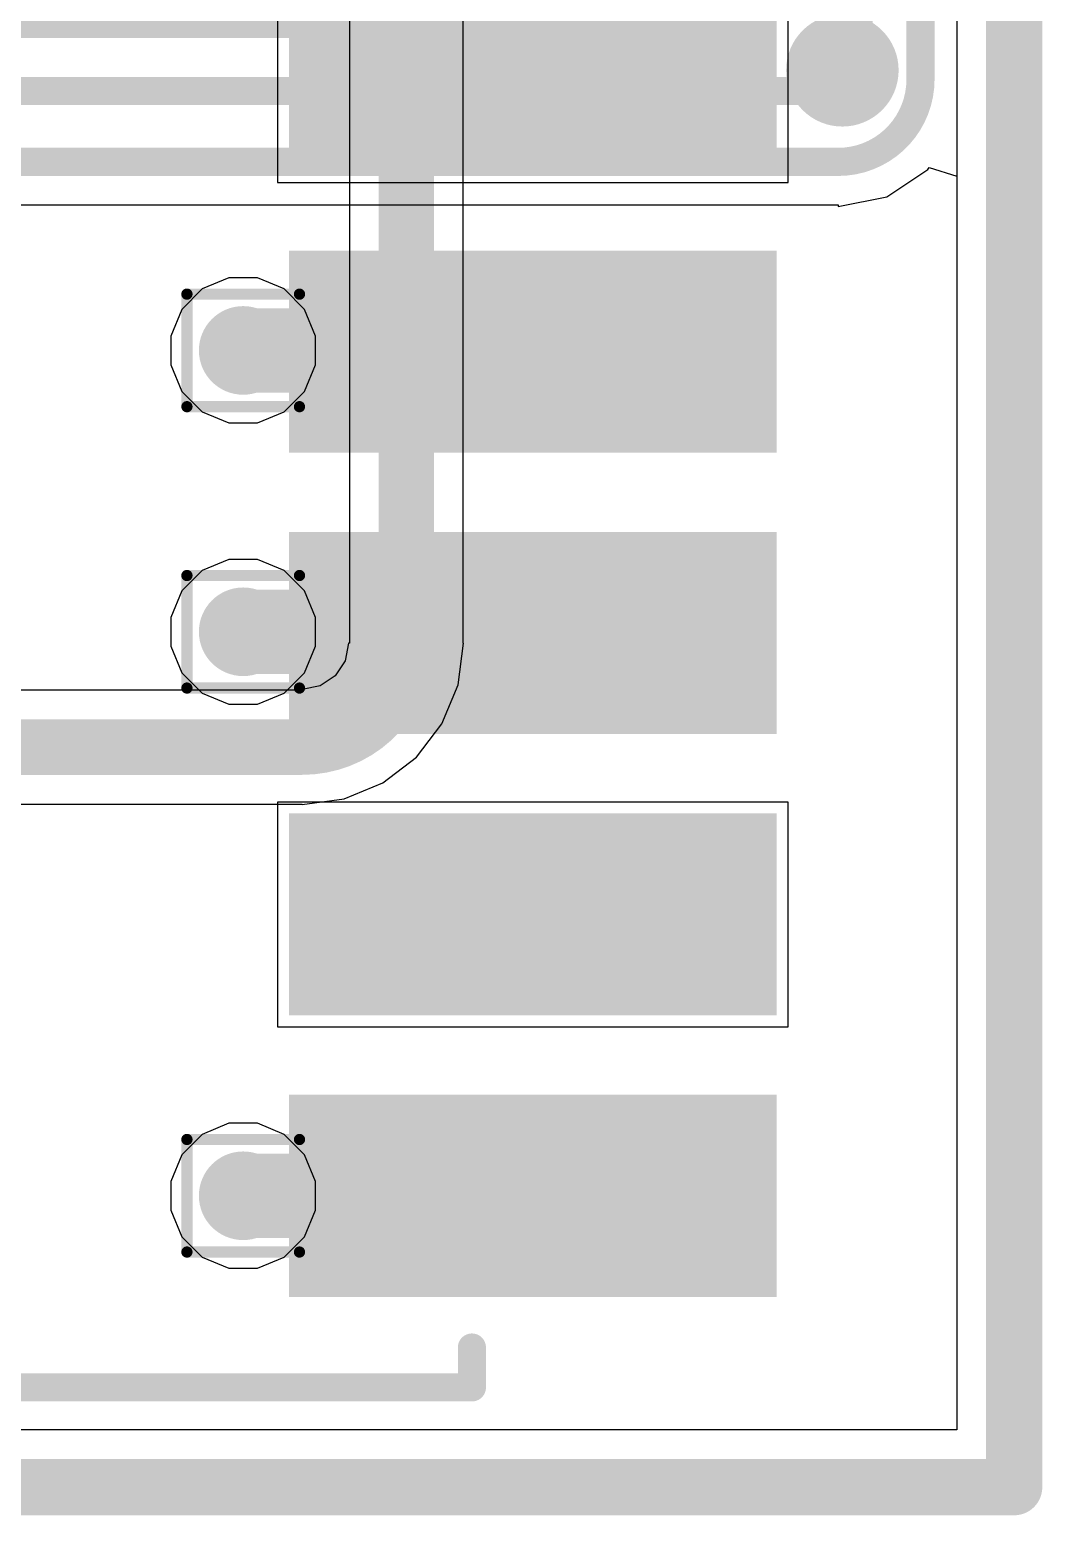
# Model space of a CAD drawing. Header units: inches. Extents: x -12 to 5355, y -7 to 5366.
# Drawn here: x 30.68 to 35.26, y -0.13 to 6.58 of the extents above; entities that cross this region are included whole.
import ezdxf

# ---------------------------------------------------------------- set-up
doc = ezdxf.new("R2010")
doc.units = ezdxf.units.IN
for name, color, linetype in [('Board Outline', 216, 'Continuous'), ('BOTTOM LAYER', 5, 'Continuous'), ('Bottom Overlay', 54, 'Continuous'), ('Bottom Paste', 16, 'Continuous'), ('Bottom Solder', 6, 'Continuous'), ('Drill Drawing', 1, 'Continuous'), ('GROUND1', 16, 'Continuous'), ('GROUND2', 156, 'Continuous'), ('POWER', 76, 'Continuous'), ('SIGNAL', 90, 'Continuous'), ('TOP LAYER', 1, 'Continuous'), ('Via Holes', 16, 'Continuous')]:
    doc.layers.add(name, color=color, linetype=linetype)

# ---------------------------------------------------------------- blocks, each defined once
blk = doc.blocks.new('20021321_00010C4LF_B_2')
at = {"layer": 'BOTTOM LAYER'}
for points in [[(-2.8, 2.92), (-0.75, 2.92), (-0.75, 2.16), (-2.8, 2.16)], [(-2.8, 1.65), (-0.75, 1.65), (-0.75, 0.89), (-2.8, 0.89)], [(-2.8, 0.38), (-0.75, 0.38), (-0.75, -0.38), (-2.8, -0.38)], [(-2.8, -0.89), (-0.75, -0.89), (-0.75, -1.65), (-2.8, -1.65)], [(-2.8, -2.16), (-0.75, -2.16), (-0.75, -2.92), (-2.8, -2.92)]]:
    blk.add_hatch(color=5, dxfattribs=at).paths.add_polyline_path(points)
at = {"layer": 'Bottom Paste'}
for points in [[(-2.8, 2.92), (-0.75, 2.92), (-0.75, 2.16), (-2.8, 2.16)], [(-2.8, 1.65), (-0.75, 1.65), (-0.75, 0.89), (-2.8, 0.89)], [(-2.8, 0.38), (-0.75, 0.38), (-0.75, -0.38), (-2.8, -0.38)], [(-2.8, -0.89), (-0.75, -0.89), (-0.75, -1.65), (-2.8, -1.65)], [(-2.8, -2.16), (-0.75, -2.16), (-0.75, -2.92), (-2.8, -2.92)]]:
    blk.add_hatch(color=16, dxfattribs=at).paths.add_polyline_path(points)
at = {"layer": 'Bottom Solder'}
for points in [[(-2.8762, 2.9962), (-0.6738, 2.9962), (-0.6738, 2.0838), (-2.8762, 2.0838)], [(-2.8762, 1.7262), (-0.6738, 1.7262), (-0.6738, 0.8138), (-2.8762, 0.8138)], [(-2.8762, 0.4562), (-0.6738, 0.4562), (-0.6738, -0.4562), (-2.8762, -0.4562)], [(-2.8762, -0.8138), (-0.6738, -0.8138), (-0.6738, -1.7262), (-2.8762, -1.7262)], [(-2.8762, -2.0838), (-0.6738, -2.0838), (-0.6738, -2.9962), (-2.8762, -2.9962)]]:
    blk.add_hatch(color=6, dxfattribs=at).paths.add_polyline_path(points)
at = {"layer": 'Bottom Overlay'}
for points in [[(1.5, 3.405, 0.127, 0.127, 0), (-1.5, 3.405, 0.127, 0.127, 0)], [(-1.5, 3.405, 0.127, 0.127, 0), (-1.5, 3.225, 0.127, 0.127, 0)]]:
    blk.add_lwpolyline(points, format="xyseb", dxfattribs=at)
for points in [[(-1.5317, 3.405, 0.0635, 0.0635, 1), (-1.4682, 3.405, 0.0635, 0.0635, 1)], [(-1.5317, 3.405, 0.0635, 0.0635, 1), (-1.4682, 3.405, 0.0635, 0.0635, 1)], [(-1.5317, 3.225, 0.0635, 0.0635, 1), (-1.4682, 3.225, 0.0635, 0.0635, 1)], [(-3.045, -2.54, 0.254, 0.254, 1), (-3.299, -2.54, 0.254, 0.254, 1)], [(-3.3625, -2.54, 0.127, 0.127, 1), (-3.2355, -2.54, 0.127, 0.127, 1)], [(-3.1085, -2.54, 0.127, 0.127, 1), (-2.9815, -2.54, 0.127, 0.127, 1)]]:
    blk.add_lwpolyline(points, format="xyseb", close=True, dxfattribs=at)

msp = doc.modelspace()

# ---------------------------------------------------------------- hatches: boundary and pattern name
at = {"layer": 'BOTTOM LAYER'}
h = msp.add_hatch(color=5, dxfattribs=at)
edge = h.paths.add_edge_path()
edge.add_arc((31.6484, 5.1308), 0.2, 0, 360)
h = msp.add_hatch(color=5, dxfattribs=at)
edge = h.paths.add_edge_path()
edge.add_arc((31.6484, 3.8608), 0.2, 0, 360)
h = msp.add_hatch(color=5, dxfattribs=at)
edge = h.paths.add_edge_path()
edge.add_arc((31.6484, 1.3152), 0.2, 0, 360)
at = {"layer": 'GROUND1'}
h = msp.add_hatch(color=16, dxfattribs=at)
edge = h.paths.add_edge_path()
edge.add_arc((31.6484, 5.1308), 0.2, 0, 360)
h = msp.add_hatch(color=16, dxfattribs=at)
edge = h.paths.add_edge_path()
edge.add_arc((31.6484, 3.8608), 0.2, 0, 360)
h = msp.add_hatch(color=16, dxfattribs=at)
edge = h.paths.add_edge_path()
edge.add_arc((31.6484, 1.3152), 0.2, 0, 360)
at = {"layer": 'GROUND2'}
h = msp.add_hatch(color=156, dxfattribs=at)
edge = h.paths.add_edge_path()
edge.add_arc((31.6484, 5.1308), 0.2, 0, 360)
h = msp.add_hatch(color=156, dxfattribs=at)
edge = h.paths.add_edge_path()
edge.add_arc((31.6484, 3.8608), 0.2, 0, 360)
h = msp.add_hatch(color=156, dxfattribs=at)
edge = h.paths.add_edge_path()
edge.add_arc((31.6484, 1.3152), 0.2, 0, 360)
at = {"layer": 'POWER'}
h = msp.add_hatch(color=76, dxfattribs=at)
edge = h.paths.add_edge_path()
edge.add_arc((31.6484, 5.1308), 0.2, 0, 360)
h = msp.add_hatch(color=76, dxfattribs=at)
edge = h.paths.add_edge_path()
edge.add_arc((31.6484, 3.8608), 0.2, 0, 360)
h = msp.add_hatch(color=76, dxfattribs=at)
edge = h.paths.add_edge_path()
edge.add_arc((31.6484, 1.3152), 0.2, 0, 360)
at = {"layer": 'SIGNAL'}
h = msp.add_hatch(color=90, dxfattribs=at)
edge = h.paths.add_edge_path()
edge.add_arc((31.6484, 5.1308), 0.2, 0, 360)
h = msp.add_hatch(color=90, dxfattribs=at)
edge = h.paths.add_edge_path()
edge.add_arc((31.6484, 3.8608), 0.2, 0, 360)
h = msp.add_hatch(color=90, dxfattribs=at)
edge = h.paths.add_edge_path()
edge.add_arc((31.6484, 1.3152), 0.2, 0, 360)
at = {"layer": 'TOP LAYER'}
h = msp.add_hatch(color=1, dxfattribs=at)
edge = h.paths.add_edge_path()
edge.add_arc((31.6484, 5.1308), 0.2, 0, 360)
h = msp.add_hatch(color=1, dxfattribs=at)
edge = h.paths.add_edge_path()
edge.add_arc((31.6484, 3.8608), 0.2, 0, 360)
h = msp.add_hatch(color=1, dxfattribs=at)
edge = h.paths.add_edge_path()
edge.add_arc((31.6484, 1.3152), 0.2, 0, 360)
at = {"layer": 'Via Holes'}
h = msp.add_hatch(color=7, dxfattribs=at)
edge = h.paths.add_edge_path()
edge.add_arc((31.6484, 5.1308), 0.1, 0, 360)
h = msp.add_hatch(color=7, dxfattribs=at)
edge = h.paths.add_edge_path()
edge.add_arc((31.6484, 3.8608), 0.1, 0, 360)
h = msp.add_hatch(color=7, dxfattribs=at)
edge = h.paths.add_edge_path()
edge.add_arc((31.6484, 1.3152), 0.1, 0, 360)

# ---------------------------------------------------------------- linework, layer by layer
at = {"layer": 'Board Outline'}
for points in [[(35.1282, 75.0062, 0.254, 0.254, 0), (35.1282, 0, 0.254, 0.254, 0)], [(0, 0, 0.254, 0.254, 0), (35.1282, 0, 0.254, 0.254, 0)]]:
    msp.add_lwpolyline(points, format="xyseb", dxfattribs=at)
msp.add_lwpolyline([(35.0647, 0, 0.127, 0.127, 1), (35.1917, 0, 0.127, 0.127, 1)], format="xyseb", close=True, dxfattribs=at)
msp.add_lwpolyline([(35.0647, 0, 0.127, 0.127, 1), (35.1917, 0, 0.127, 0.127, 1)], format="xyseb", close=True, dxfattribs=at)
at = {"layer": 'BOTTOM LAYER'}
for p, q in [((34.8692, 51.6138), (34.8692, 0.259)), ((31.8038, 6.9022), (31.8038, 5.8882)), ((34.1078, 5.8882), (34.1078, 6.9022)), ((31.8038, 5.8882), (34.1078, 5.8882)), ((34.1078, 3.0922), (31.8038, 3.0922)), ((31.8038, 3.0922), (31.8038, 2.0782)), ((34.1078, 2.0782), (34.1078, 3.0922)), ((31.8038, 2.0782), (34.1078, 2.0782)), ((34.8692, 0.259), (27.3927, 0.259))]:
    msp.add_line(p, q, dxfattribs=at)
for points in [[(33.2994, 6.4016, 0.1778, 0.1778, 0), (33.2994, 7.8994, 0.1778, 0.1778, 0)], [(31.6484, 5.1308, 0.381, 0.381, 0), (33.3756, 5.1308, 0.381, 0.381, 0)], [(31.6484, 3.8608, 0.381, 0.381, 0), (33.3756, 3.8608, 0.381, 0.381, 0)], [(31.6484, 1.3152, 0.381, 0.381, 0), (32.9558, 1.3152, 0.381, 0.381, 0)], [(32.9558, 1.3152, 0.381, 0.381, 0), (33.3058, 1.3152, 0.381, 0.381, 0)]]:
    msp.add_lwpolyline(points, format="xyseb", dxfattribs=at)
for points in [[(33.255, 6.4016, 0.0889, 0.0889, 1), (33.3439, 6.4016, 0.0889, 0.0889, 1)], [(31.5531, 5.1308, 0.1905, 0.1905, 1), (31.7436, 5.1308, 0.1905, 0.1905, 1)], [(33.2803, 5.1308, 0.1905, 0.1905, 1), (33.4708, 5.1308, 0.1905, 0.1905, 1)], [(31.5531, 3.8608, 0.1905, 0.1905, 1), (31.7436, 3.8608, 0.1905, 0.1905, 1)], [(33.2803, 3.8608, 0.1905, 0.1905, 1), (33.4708, 3.8608, 0.1905, 0.1905, 1)], [(31.5531, 1.3152, 0.1905, 0.1905, 1), (31.7436, 1.3152, 0.1905, 0.1905, 1)], [(32.8605, 1.3152, 0.1905, 0.1905, 1), (33.051, 1.3152, 0.1905, 0.1905, 1)], [(32.8605, 1.3152, 0.1905, 0.1905, 1), (33.051, 1.3152, 0.1905, 0.1905, 1)], [(33.2105, 1.3152, 0.1905, 0.1905, 1), (33.401, 1.3152, 0.1905, 0.1905, 1)]]:
    msp.add_lwpolyline(points, format="xyseb", close=True, dxfattribs=at)
at = {"layer": 'Drill Drawing'}
for points in [[(31.3944, 5.3848, 0.0508, 0.0508, 0), (31.9024, 5.3848, 0.0508, 0.0508, 0)], [(31.3944, 4.8768, 0.0508, 0.0508, 0), (31.3944, 5.3848, 0.0508, 0.0508, 0)], [(31.9024, 4.8768, 0.0508, 0.0508, 0), (31.9024, 5.3848, 0.0508, 0.0508, 0)], [(31.3944, 4.8768, 0.0508, 0.0508, 0), (31.9024, 4.8768, 0.0508, 0.0508, 0)], [(31.3944, 4.1148, 0.0508, 0.0508, 0), (31.9024, 4.1148, 0.0508, 0.0508, 0)], [(31.3944, 3.6068, 0.0508, 0.0508, 0), (31.3944, 4.1148, 0.0508, 0.0508, 0)], [(31.9024, 3.6068, 0.0508, 0.0508, 0), (31.9024, 4.1148, 0.0508, 0.0508, 0)], [(31.3944, 3.6068, 0.0508, 0.0508, 0), (31.9024, 3.6068, 0.0508, 0.0508, 0)], [(31.3944, 1.5692, 0.0508, 0.0508, 0), (31.9024, 1.5692, 0.0508, 0.0508, 0)], [(31.3944, 1.0612, 0.0508, 0.0508, 0), (31.3944, 1.5692, 0.0508, 0.0508, 0)], [(31.9024, 1.0612, 0.0508, 0.0508, 0), (31.9024, 1.5692, 0.0508, 0.0508, 0)], [(31.3944, 1.0612, 0.0508, 0.0508, 0), (31.9024, 1.0612, 0.0508, 0.0508, 0)]]:
    msp.add_lwpolyline(points, format="xyseb", dxfattribs=at)
for points in [[(31.3817, 5.3848, 0.0254, 0.0254, 1), (31.4071, 5.3848, 0.0254, 0.0254, 1)], [(31.3817, 5.3848, 0.0254, 0.0254, 1), (31.4071, 5.3848, 0.0254, 0.0254, 1)], [(31.8897, 5.3848, 0.0254, 0.0254, 1), (31.9151, 5.3848, 0.0254, 0.0254, 1)], [(31.8897, 5.3848, 0.0254, 0.0254, 1), (31.9151, 5.3848, 0.0254, 0.0254, 1)], [(31.3817, 4.8768, 0.0254, 0.0254, 1), (31.4071, 4.8768, 0.0254, 0.0254, 1)], [(31.3817, 4.8768, 0.0254, 0.0254, 1), (31.4071, 4.8768, 0.0254, 0.0254, 1)], [(31.8897, 4.8768, 0.0254, 0.0254, 1), (31.9151, 4.8768, 0.0254, 0.0254, 1)], [(31.8897, 4.8768, 0.0254, 0.0254, 1), (31.9151, 4.8768, 0.0254, 0.0254, 1)], [(31.3817, 4.1148, 0.0254, 0.0254, 1), (31.4071, 4.1148, 0.0254, 0.0254, 1)], [(31.3817, 4.1148, 0.0254, 0.0254, 1), (31.4071, 4.1148, 0.0254, 0.0254, 1)], [(31.8897, 4.1148, 0.0254, 0.0254, 1), (31.9151, 4.1148, 0.0254, 0.0254, 1)], [(31.8897, 4.1148, 0.0254, 0.0254, 1), (31.9151, 4.1148, 0.0254, 0.0254, 1)], [(31.3817, 3.6068, 0.0254, 0.0254, 1), (31.4071, 3.6068, 0.0254, 0.0254, 1)], [(31.3817, 3.6068, 0.0254, 0.0254, 1), (31.4071, 3.6068, 0.0254, 0.0254, 1)], [(31.8897, 3.6068, 0.0254, 0.0254, 1), (31.9151, 3.6068, 0.0254, 0.0254, 1)], [(31.8897, 3.6068, 0.0254, 0.0254, 1), (31.9151, 3.6068, 0.0254, 0.0254, 1)], [(31.3817, 1.5692, 0.0254, 0.0254, 1), (31.4071, 1.5692, 0.0254, 0.0254, 1)], [(31.3817, 1.5692, 0.0254, 0.0254, 1), (31.4071, 1.5692, 0.0254, 0.0254, 1)], [(31.8897, 1.5692, 0.0254, 0.0254, 1), (31.9151, 1.5692, 0.0254, 0.0254, 1)], [(31.8897, 1.5692, 0.0254, 0.0254, 1), (31.9151, 1.5692, 0.0254, 0.0254, 1)], [(31.3817, 1.0612, 0.0254, 0.0254, 1), (31.4071, 1.0612, 0.0254, 0.0254, 1)], [(31.3817, 1.0612, 0.0254, 0.0254, 1), (31.4071, 1.0612, 0.0254, 0.0254, 1)], [(31.8897, 1.0612, 0.0254, 0.0254, 1), (31.9151, 1.0612, 0.0254, 0.0254, 1)], [(31.8897, 1.0612, 0.0254, 0.0254, 1), (31.9151, 1.0612, 0.0254, 0.0254, 1)]]:
    msp.add_lwpolyline(points, format="xyseb", close=True, dxfattribs=at)
at = {"layer": 'GROUND1'}
for p, q in [((34.8692, 51.6138), (34.8692, 0.259)), ((34.8692, 0.259), (0.259, 0.259))]:
    msp.add_line(p, q, dxfattribs=at)
at = {"layer": 'GROUND2'}
for p, q in [((34.8692, 51.6189), (34.8692, 0.259)), ((34.8692, 0.259), (0.259, 0.259))]:
    msp.add_line(p, q, dxfattribs=at)
at = {"layer": 'POWER'}
for p, q in [((34.8692, 46.9825), (34.8692, 0.259)), ((31.5834, 5.4578), (31.4632, 5.408)), ((31.7134, 5.4578), (31.5834, 5.4578)), ((31.8336, 5.408), (31.7134, 5.4578)), ((31.4632, 5.408), (31.3712, 5.316)), ((31.9256, 5.316), (31.8336, 5.408)), ((31.3712, 5.316), (31.3214, 5.1958)), ((31.9754, 5.1958), (31.9256, 5.316)), ((31.3214, 5.1958), (31.3214, 5.0658)), ((31.9754, 5.0658), (31.9754, 5.1958)), ((31.3214, 5.0658), (31.3712, 4.9456)), ((31.9256, 4.9456), (31.9754, 5.0658)), ((31.3712, 4.9456), (31.4632, 4.8536)), ((31.8336, 4.8536), (31.9256, 4.9456)), ((31.4632, 4.8536), (31.5834, 4.8038)), ((31.7134, 4.8038), (31.8336, 4.8536)), ((31.5834, 4.8038), (31.7134, 4.8038)), ((31.5834, 4.1878), (31.4632, 4.138)), ((31.7134, 4.1878), (31.5834, 4.1878)), ((31.8336, 4.138), (31.7134, 4.1878)), ((31.4632, 4.138), (31.3712, 4.046)), ((31.9256, 4.046), (31.8336, 4.138)), ((31.3712, 4.046), (31.3214, 3.9258)), ((31.9754, 3.9258), (31.9256, 4.046)), ((31.3214, 3.9258), (31.3214, 3.7958)), ((31.9754, 3.7958), (31.9754, 3.9258)), ((31.3214, 3.7958), (31.3712, 3.6756)), ((31.9256, 3.6756), (31.9754, 3.7958)), ((31.3712, 3.6756), (31.4632, 3.5836)), ((31.8336, 3.5836), (31.9256, 3.6756)), ((31.4632, 3.5836), (31.5834, 3.5338)), ((31.7134, 3.5338), (31.8336, 3.5836)), ((31.5834, 3.5338), (31.7134, 3.5338)), ((31.5834, 1.6422), (31.4632, 1.5924)), ((31.7134, 1.6422), (31.5834, 1.6422)), ((31.8336, 1.5924), (31.7134, 1.6422)), ((31.4632, 1.5924), (31.3712, 1.5004)), ((31.9256, 1.5004), (31.8336, 1.5924)), ((31.3712, 1.5004), (31.3214, 1.3802)), ((31.9754, 1.3802), (31.9256, 1.5004)), ((31.3214, 1.3802), (31.3214, 1.2502)), ((31.9754, 1.2502), (31.9754, 1.3802)), ((31.3214, 1.2502), (31.3712, 1.13)), ((31.9256, 1.13), (31.9754, 1.2502)), ((31.3712, 1.13), (31.4632, 1.038)), ((31.8336, 1.038), (31.9256, 1.13)), ((31.4632, 1.038), (31.5834, 0.9882)), ((31.7134, 0.9882), (31.8336, 1.038)), ((31.5834, 0.9882), (31.7134, 0.9882)), ((34.8692, 0.259), (11.0591, 0.259))]:
    msp.add_line(p, q, dxfattribs=at)
at = {"layer": 'SIGNAL'}
for p, q in [((34.5531, 5.8238), (34.7391, 5.9481)), ((34.7391, 5.9481), (34.7442, 5.9558)), ((34.7442, 5.9558), (34.8692, 5.9179)), ((34.8692, 5.9179), (34.8692, 0.259)), ((17.0316, 5.7875), (34.3337, 5.7875)), ((34.3337, 5.7802), (34.5531, 5.8238)), ((34.3337, 5.7875), (34.3337, 5.7802)), ((34.8692, 0.259), (0.259, 0.259))]:
    msp.add_line(p, q, dxfattribs=at)
for points in [[(34.7055, 6.3535, 0.127, 0.127, 0), (34.7055, 46.4721, 0.127, 0.127, 0)], [(34.4261, 6.5657, 0.127, 0.127, 0), (34.4261, 45.9804, 0.127, 0.127, 0)], [(34.163, 7.0208, 0.127, 0.127, -0.414214), (33.7462, 6.604, 0.127, 0.127, 0)], [(17.78, 6.604, 0.127, 0.127, 0), (33.7462, 6.604, 0.127, 0.127, 0)], [(34.4261, 6.5657, 0.127, 0.127, -0.414214), (34.1623, 6.3018, 0.127, 0.127, 0)], [(34.7055, 6.3535, 0.127, 0.127, -0.414214), (34.3337, 5.9817, 0.127, 0.127, 0)], [(17.4117, 6.3018, 0.127, 0.127, 0), (34.1623, 6.3018, 0.127, 0.127, 0)], [(17.0316, 5.9817, 0.127, 0.127, 0), (34.3337, 5.9817, 0.127, 0.127, 0)]]:
    msp.add_lwpolyline(points, format="xyseb", dxfattribs=at)
for points in [[(33.7145, 6.604, 0.0635, 0.0635, 1), (33.778, 6.604, 0.0635, 0.0635, 1)], [(33.7145, 6.604, 0.0635, 0.0635, 1), (33.778, 6.604, 0.0635, 0.0635, 1)], [(34.3943, 6.5657, 0.0635, 0.0635, 1), (34.4578, 6.5657, 0.0635, 0.0635, 1)], [(34.3943, 6.5657, 0.0635, 0.0635, 1), (34.4578, 6.5657, 0.0635, 0.0635, 1)], [(34.6737, 6.3535, 0.0635, 0.0635, 1), (34.7372, 6.3535, 0.0635, 0.0635, 1)], [(34.6737, 6.3535, 0.0635, 0.0635, 1), (34.7372, 6.3535, 0.0635, 0.0635, 1)], [(34.1305, 6.3018, 0.0635, 0.0635, 1), (34.194, 6.3018, 0.0635, 0.0635, 1)], [(34.1305, 6.3018, 0.0635, 0.0635, 1), (34.194, 6.3018, 0.0635, 0.0635, 1)], [(34.3019, 5.9817, 0.0635, 0.0635, 1), (34.3654, 5.9817, 0.0635, 0.0635, 1)], [(34.3019, 5.9817, 0.0635, 0.0635, 1), (34.3654, 5.9817, 0.0635, 0.0635, 1)]]:
    msp.add_lwpolyline(points, format="xyseb", close=True, dxfattribs=at)
at = {"layer": 'TOP LAYER'}
for p, q in [((34.8692, 51.6138), (34.8692, 0.259)), ((32.1281, 11.176), (32.1281, 3.81)), ((32.6419, 3.81), (32.6419, 11.176)), ((32.1243, 3.81), (32.1084, 3.7299)), ((32.1281, 3.81), (32.1243, 3.81)), ((32.6184, 3.6215), (32.6432, 3.81)), ((32.6432, 3.81), (32.6419, 3.81)), ((32.1084, 3.7299), (32.063, 3.6621)), ((32.063, 3.6621), (31.9952, 3.6167)), ((32.5457, 3.4459), (32.6184, 3.6215)), ((31.9151, 3.597), (27.7495, 3.597)), ((31.9952, 3.6167), (31.9151, 3.6008)), ((31.9151, 3.6008), (31.9151, 3.597)), ((32.43, 3.2951), (32.5457, 3.4459)), ((32.2792, 3.1794), (32.43, 3.2951)), ((32.1036, 3.1067), (32.2792, 3.1794)), ((31.9151, 3.0819), (32.1036, 3.1067)), ((27.7495, 3.0832), (31.9151, 3.0832)), ((31.9151, 3.0832), (31.9151, 3.0819)), ((34.8692, 0.259), (0.259, 0.259))]:
    msp.add_line(p, q, dxfattribs=at)
for points in [[(32.385, 3.81, 0.25, 0.25, 0), (32.385, 11.176, 0.25, 0.25, 0)], [(32.385, 3.81, 0.25, 0.25, -0.414214), (31.9151, 3.3401, 0.25, 0.25, 0)], [(27.305, 3.3401, 0.25, 0.25, 0), (31.9151, 3.3401, 0.25, 0.25, 0)]]:
    msp.add_lwpolyline(points, format="xyseb", dxfattribs=at)
for points in [[(32.3225, 3.81, 0.125, 0.125, 1), (32.4475, 3.81, 0.125, 0.125, 1)], [(32.3225, 3.81, 0.125, 0.125, 1), (32.4475, 3.81, 0.125, 0.125, 1)], [(31.8526, 3.3401, 0.125, 0.125, 1), (31.9776, 3.3401, 0.125, 0.125, 1)], [(31.8526, 3.3401, 0.125, 0.125, 1), (31.9776, 3.3401, 0.125, 0.125, 1)]]:
    msp.add_lwpolyline(points, format="xyseb", close=True, dxfattribs=at)

# ---------------------------------------------------------------- block references
at = {"rotation": 180}
msp.add_blockref('20021321_00010C4LF_B_2', (31.1808, 3.8552), dxfattribs=at)

doc.saveas('drawing.dxf')
